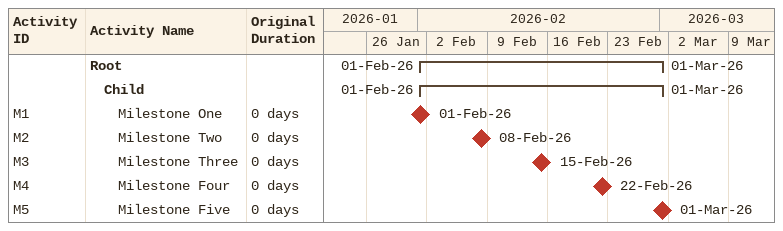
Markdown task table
| ID | Level | Task | Original duration | Start | Finish |
|---|---|---|---|---|---|
|  | 1 | **Root** |  | 2026-02-01 | 2026-03-01 |
|  | 2 | **Child** |  | 2026-02-01 | 2026-03-01 |
| M1 | 3 | Milestone One | 0d | 2026-02-01 | 2026-02-01 |
| M2 | 3 | Milestone Two | 0d | 2026-02-08 | 2026-02-08 |
| M3 | 3 | Milestone Three | 0d | 2026-02-15 | 2026-02-15 |
| M4 | 3 | Milestone Four | 0d | 2026-02-22 | 2026-02-22 |
| M5 | 3 | Milestone Five | 0d | 2026-03-01 | 2026-03-01 |
